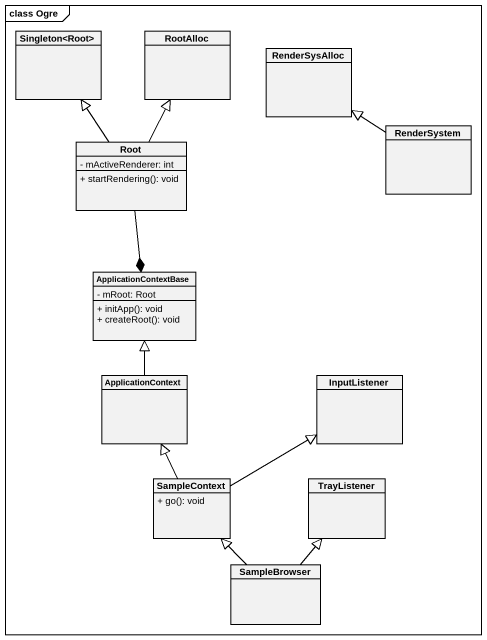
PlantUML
@startuml
mainframe class Ogre
hide circle
hide empty members
skinparam classAttributeIconSize 0
class "Singleton<Root>" as Singleton_Root
class RootAlloc
class RenderSysAlloc
class Root {
  - mActiveRenderer: int
  + startRendering(): void
}
class RenderSystem
class ApplicationContextBase {
  - mRoot: Root
  + initApp(): void
  + createRoot(): void
}
class ApplicationContext
class InputListener
class SampleContext {
  + go(): void
}
class TrayListener
class SampleBrowser
Root -up-|> Singleton_Root
Root -up-|> RootAlloc
Root --* ApplicationContextBase
RenderSystem -up-|> RenderSysAlloc
ApplicationContext -up-|> ApplicationContextBase
SampleContext -up-|> ApplicationContext
SampleContext -right-|> InputListener
SampleBrowser -up-|> SampleContext
SampleBrowser -up-|> TrayListener
@enduml
